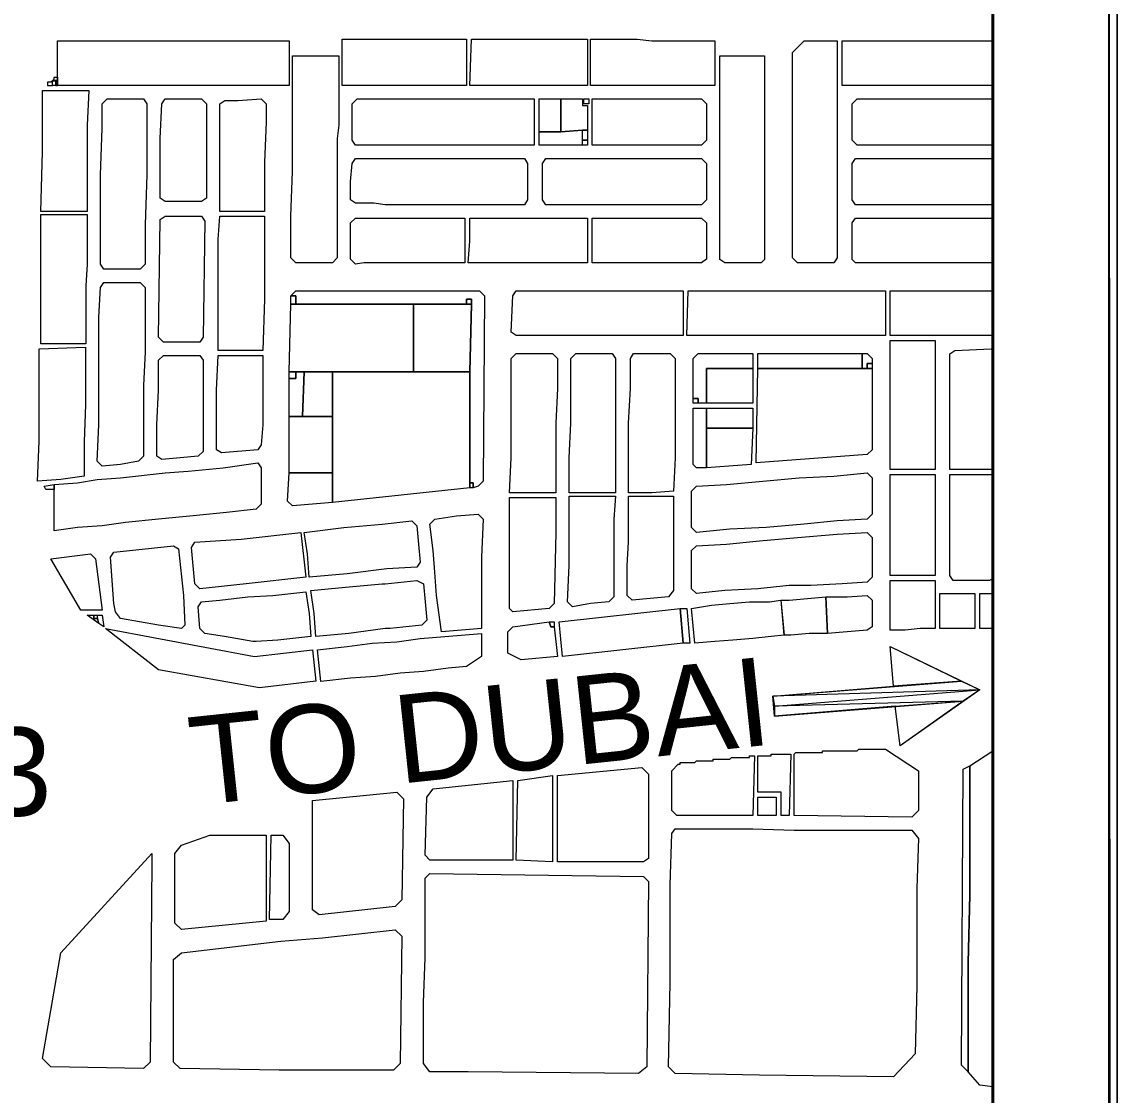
# Model space of a CAD drawing. Header units: inches. Extents: x -0.6 to 32.5, y 0.8 to 22.6.
# Drawn here: x 31.401 to 32.504, y 20.154 to 21.235 of the extents above; entities that cross this region are included whole.
import ezdxf

# ---------------------------------------------------------------- set-up
doc = ezdxf.new("R2010")
doc.units = ezdxf.units.IN
doc.header["$MEASUREMENT"] = 0
doc.layers.add('PDF_Geometry', color=7, linetype='Continuous', true_color=0xa5a5a5)
doc.layers.add('PDF_Text', color=7, linetype='Continuous')
doc.styles.add('PDF Arial', font='arial.ttf')

msp = doc.modelspace()

# ---------------------------------------------------------------- linework, layer by layer
at = {"layer": 'PDF_Geometry', "color": 7, "lineweight": 0}
for points in [[(32.5039, 22.5872), (32.4955, 22.5872), (32.5039, 0.7839), (32.5039, 22.5872)], [(32.4955, 22.5872), (32.5039, 0.7839), (32.4955, 0.7839), (32.4955, 22.5872)], [(32.4956, 0.7872), (32.5039, 0.7789), (32.4956, 22.5872), (32.4956, 0.7872)], [(32.5039, 0.7789), (32.4956, 22.5872), (32.5039, 22.5872), (32.5039, 0.7789)], [(32.3789, 22.3439), (32.3789, 18.4039), (27.9105, 18.4039), (27.9105, 22.3439), (32.3789, 22.3439)], [(31.4772, 21.2155), (31.5289, 21.2155), (31.6006, 21.2155), (31.6706, 21.2155), (31.6706, 21.1706), (31.6006, 21.1706), (31.5289, 21.1706), (31.4772, 21.1706), (31.4372, 21.1706), (31.4372, 21.1755), (31.4372, 21.2155), (31.4772, 21.2155)], [(31.7472, 21.2172), (31.7889, 21.2172), (31.8239, 21.2172), (31.8356, 21.2172), (31.8489, 21.2172), (31.8489, 21.1939), (31.8489, 21.1706), (31.8356, 21.1706), (31.8239, 21.1706), (31.7556, 21.1706), (31.7472, 21.1706), (31.7239, 21.1706), (31.7239, 21.2172), (31.7472, 21.2172)], [(31.8906, 21.2172), (31.9239, 21.2172), (31.9706, 21.2172), (31.9706, 21.1706), (31.9239, 21.1706), (31.8906, 21.1706), (31.8522, 21.1706), (31.8539, 21.2172), (31.8906, 21.2172)], [(32.0206, 21.2172), (32.0355, 21.2156), (32.0989, 21.2156), (32.0989, 21.1939), (32.0989, 21.1706), (32.0355, 21.1706), (32.0206, 21.1706), (31.9739, 21.1706), (31.9739, 21.2172), (32.0206, 21.2172)], [(32.1772, 21.1422), (32.1772, 21.2039), (32.1889, 21.2155), (32.2222, 21.2155), (32.2222, 21.1422), (32.2222, 21.1172), (32.2222, 21.0706), (32.2222, 21.0389), (32.2222, 20.9972), (32.2189, 20.9922), (32.1822, 20.9922), (32.1772, 20.9972), (32.1772, 21.0389), (32.1772, 21.0706), (32.1772, 21.1172), (32.1772, 21.1422)], [(32.3789, 21.1706), (32.2889, 21.1706), (32.2272, 21.1706), (32.2272, 21.2155), (32.2889, 21.2155), (32.3789, 21.2155)], [(31.6972, 21.2005), (31.7206, 21.2005), (31.7206, 21.1789), (31.7206, 21.1589), (31.7206, 21.1456), (31.7206, 21.1306), (31.7189, 21.1172), (31.7189, 21.1039), (31.7189, 21.0839), (31.7189, 21.0389), (31.7189, 21.0089), (31.7189, 20.9972), (31.7139, 20.9922), (31.6772, 20.9922), (31.6722, 20.9972), (31.6722, 21.0089), (31.6722, 21.0389), (31.6739, 21.0839), (31.6739, 21.1039), (31.6739, 21.1189), (31.6739, 21.1322), (31.6739, 21.1456), (31.6739, 21.1589), (31.6739, 21.1806), (31.6739, 21.2005), (31.6972, 21.2005)], [(32.1039, 21.1022), (32.1039, 21.2005), (32.1489, 21.2005), (32.1489, 21.1022), (32.1489, 21.0822), (32.1489, 21.0372), (32.1489, 20.9955), (32.1456, 20.9922), (32.1089, 20.9922), (32.1039, 20.9955), (32.1039, 21.0372), (32.1039, 21.0822), (32.1039, 21.1022)], [(31.4272, 21.1706), (31.4322, 21.1706), (31.4322, 21.1755), (31.4306, 21.1739), (31.4289, 21.1739), (31.4272, 21.1739), (31.4272, 21.1706)], [(31.4322, 21.1756), (31.4339, 21.1772), (31.4339, 21.1789), (31.4372, 21.1789), (31.4372, 21.1756), (31.4356, 21.1756), (31.4322, 21.1756)], [(31.4322, 21.1706), (31.4322, 21.1755), (31.4356, 21.1755), (31.4356, 21.1739), (31.4356, 21.1706), (31.4372, 21.1706), (31.4322, 21.1706)], [(31.4356, 21.1739), (31.4356, 21.1756), (31.4372, 21.1756), (31.4372, 21.1739), (31.4356, 21.1739)], [(31.4356, 21.1706), (31.4356, 21.1739), (31.4372, 21.1739), (31.4372, 21.1706), (31.4356, 21.1706)], [(31.4456, 21.1656), (31.4689, 21.1656), (31.4672, 21.1306), (31.4672, 21.0972), (31.4672, 21.0672), (31.4672, 21.0439), (31.4439, 21.0439), (31.4206, 21.0439), (31.4222, 21.1039), (31.4222, 21.1306), (31.4222, 21.1472), (31.4222, 21.1656), (31.4456, 21.1656)], [(31.4822, 21.1272), (31.4822, 21.1522), (31.4872, 21.1572), (31.5239, 21.1572), (31.5272, 21.1522), (31.5272, 21.1256), (31.5272, 21.0806), (31.5256, 21.0306), (31.5256, 20.9906), (31.5206, 20.9856), (31.5022, 20.9856), (31.4839, 20.9856), (31.4806, 20.9906), (31.4806, 21.0206), (31.4806, 21.0456), (31.4806, 21.0806), (31.4822, 21.1272)], [(31.5406, 21.1172), (31.5422, 21.1522), (31.5456, 21.1572), (31.5822, 21.1572), (31.5872, 21.1522), (31.5872, 21.1172), (31.5872, 21.0872), (31.5872, 21.0572), (31.5822, 21.0539), (31.5639, 21.0539), (31.5456, 21.0539), (31.5406, 21.0572), (31.5406, 21.0872), (31.5406, 21.1172)], [(31.6189, 21.1556), (31.6422, 21.1572), (31.6472, 21.1522), (31.6472, 21.1339), (31.6456, 21.0939), (31.6456, 21.0606), (31.6456, 21.0439), (31.6006, 21.0439), (31.6006, 21.0589), (31.6006, 21.0939), (31.6006, 21.1522), (31.6056, 21.1556), (31.6189, 21.1556)], [(31.7622, 21.1572), (31.7972, 21.1572), (31.8139, 21.1572), (31.8489, 21.1572), (31.8706, 21.1572), (31.8939, 21.1572), (31.9172, 21.1572), (31.9172, 21.1106), (31.8939, 21.1106), (31.8706, 21.1106), (31.8472, 21.1106), (31.7989, 21.1106), (31.7806, 21.1106), (31.7622, 21.1106), (31.7372, 21.1106), (31.7339, 21.1156), (31.7339, 21.1522), (31.7389, 21.1572), (31.7622, 21.1572)], [(31.9222, 21.1239), (31.9222, 21.1572), (31.9439, 21.1572), (31.9439, 21.1239), (31.9222, 21.1239)], [(31.9706, 21.1506), (31.9706, 21.1256), (31.9656, 21.1256), (31.9439, 21.1239), (31.9439, 21.1572), (31.9656, 21.1572), (31.9656, 21.1506), (31.9706, 21.1506)], [(31.9672, 21.1522), (31.9672, 21.1572), (31.9722, 21.1572), (31.9722, 21.1522), (31.9672, 21.1522)], [(32.0472, 21.1572), (32.0856, 21.1572), (32.0905, 21.1522), (32.0905, 21.1156), (32.0856, 21.1106), (32.0472, 21.1106), (31.9756, 21.1106), (31.9756, 21.1572), (32.0472, 21.1572)], [(32.3789, 21.1106), (32.3489, 21.1106), (32.3139, 21.1106), (32.2956, 21.1106), (32.2422, 21.1106), (32.2372, 21.1156), (32.2372, 21.1522), (32.2422, 21.1572), (32.2956, 21.1572), (32.3139, 21.1572), (32.3489, 21.1572), (32.3789, 21.1572)], [(31.9655, 21.1106), (31.9222, 21.1106), (31.9222, 21.1239), (31.9439, 21.1239), (31.9655, 21.1256), (31.9655, 21.1156), (31.9655, 21.1106)], [(31.9706, 21.1256), (31.9706, 21.1156), (31.9656, 21.1156), (31.9656, 21.1256), (31.9706, 21.1256)], [(31.9706, 21.1156), (31.9706, 21.1106), (31.9656, 21.1106), (31.9656, 21.1156), (31.9706, 21.1156)], [(31.7456, 21.0972), (31.7572, 21.0972), (31.7672, 21.0972), (31.7789, 21.0972), (31.8072, 21.0972), (31.8422, 21.0972), (31.8772, 21.0972), (31.9072, 21.0972), (31.9105, 21.0922), (31.9105, 21.0739), (31.9105, 21.0556), (31.9072, 21.0506), (31.8756, 21.0506), (31.8422, 21.0506), (31.8072, 21.0506), (31.7789, 21.0506), (31.7672, 21.0506), (31.7556, 21.0522), (31.7439, 21.0522), (31.7372, 21.0522), (31.7322, 21.0556), (31.7322, 21.0739), (31.7339, 21.0922), (31.7372, 21.0972), (31.7456, 21.0972)], [(31.9522, 21.0972), (31.9989, 21.0972), (32.0439, 21.0972), (32.0856, 21.0972), (32.0905, 21.0922), (32.0905, 21.0556), (32.0856, 21.0506), (32.0439, 21.0506), (31.9989, 21.0506), (31.9522, 21.0506), (31.9289, 21.0506), (31.9256, 21.0556), (31.9256, 21.0922), (31.9289, 21.0972), (31.9522, 21.0972)], [(32.3789, 21.0506), (32.3555, 21.0506), (32.2956, 21.0506), (32.2406, 21.0506), (32.2372, 21.0556), (32.2372, 21.0922), (32.2406, 21.0972), (32.2956, 21.0972), (32.3555, 21.0972), (32.3789, 21.0972)], [(31.4439, 21.0406), (31.4672, 21.0406), (31.4672, 21.0139), (31.4672, 20.9906), (31.4656, 20.9689), (31.4656, 20.9456), (31.4656, 20.9106), (31.4422, 20.9106), (31.4206, 20.9106), (31.4206, 20.9456), (31.4206, 20.9689), (31.4206, 20.9906), (31.4206, 21.0139), (31.4206, 21.0406), (31.4439, 21.0406)], [(31.5606, 21.0389), (31.5655, 21.0389), (31.5822, 21.0389), (31.5856, 21.0339), (31.5839, 20.9172), (31.5805, 20.9122), (31.5439, 20.9122), (31.5389, 20.9172), (31.5406, 21.0356), (31.5456, 21.0389), (31.5606, 21.0389)], [(31.6006, 21.0389), (31.6222, 21.0389), (31.6456, 21.0389), (31.6456, 20.9939), (31.6456, 20.9556), (31.6439, 20.9039), (31.6205, 20.9039), (31.5989, 20.9039), (31.5989, 20.9556), (31.5989, 20.9939), (31.5989, 21.0156), (31.6006, 21.0389)], [(31.7456, 21.0372), (31.7572, 21.0372), (31.7706, 21.0372), (31.7822, 21.0372), (31.8189, 21.0372), (31.8472, 21.0372), (31.8472, 21.0206), (31.8472, 20.9922), (31.8189, 20.9922), (31.7806, 20.9922), (31.7689, 20.9922), (31.7572, 20.9922), (31.7456, 20.9922), (31.7372, 20.9906), (31.7322, 20.9956), (31.7322, 21.0156), (31.7322, 21.0322), (31.7372, 21.0372), (31.7456, 21.0372)], [(31.8739, 21.0372), (31.9022, 21.0372), (31.9372, 21.0372), (31.9706, 21.0372), (31.9706, 21.0139), (31.9706, 20.9922), (31.9239, 20.9922), (31.9022, 20.9922), (31.8739, 20.9922), (31.8506, 20.9922), (31.8522, 21.0139), (31.8522, 21.0372), (31.8739, 21.0372)], [(31.9989, 21.0372), (32.0439, 21.0372), (32.0856, 21.0372), (32.0906, 21.0322), (32.0906, 20.9956), (32.0856, 20.9922), (32.0439, 20.9922), (31.9989, 20.9922), (31.9756, 20.9922), (31.9756, 21.0372), (31.9989, 21.0372)], [(32.3789, 20.9922), (32.3689, 20.9922), (32.3322, 20.9922), (32.2939, 20.9922), (32.2589, 20.9922), (32.2406, 20.9922), (32.2372, 20.9955), (32.2372, 21.0322), (32.2406, 21.0372), (32.2589, 21.0372), (32.2939, 21.0372), (32.3322, 21.0372), (32.3689, 21.0372), (32.3789, 21.0372)], [(31.5256, 20.9672), (31.5256, 20.9372), (31.5256, 20.9022), (31.5239, 20.8689), (31.5239, 20.8289), (31.5239, 20.7972), (31.5189, 20.7922), (31.5006, 20.7889), (31.4822, 20.7872), (31.4772, 20.7922), (31.4789, 20.8289), (31.4789, 20.8689), (31.4789, 20.9022), (31.4789, 20.9372), (31.4806, 20.9672), (31.4839, 20.9722), (31.5022, 20.9722), (31.5206, 20.9722), (31.5256, 20.9672)], [(31.8522, 20.7706), (31.8522, 20.8822), (31.8539, 20.9505), (31.8539, 20.9555), (31.8489, 20.9555), (31.8489, 20.9505), (31.7956, 20.9505), (31.6772, 20.9505), (31.6772, 20.9589), (31.6722, 20.9589), (31.6772, 20.9639), (31.8622, 20.9639), (31.8672, 20.9589), (31.8656, 20.7722), (31.8606, 20.7672), (31.8555, 20.7656), (31.8555, 20.7706), (31.8522, 20.7706)], [(31.6722, 20.9505), (31.6722, 20.9589), (31.6772, 20.9589), (31.6772, 20.9505), (31.6722, 20.9505)], [(31.9206, 20.9639), (31.9639, 20.9639), (31.9989, 20.9639), (32.0206, 20.9639), (32.0672, 20.9639), (32.0672, 20.9405), (32.0672, 20.9189), (32.0206, 20.9189), (31.9972, 20.9189), (31.9639, 20.9189), (31.9206, 20.9189), (31.8989, 20.9189), (31.8939, 20.9222), (31.8956, 20.9589), (31.8989, 20.9639), (31.9206, 20.9639)], [(32.1172, 20.9639), (32.1522, 20.9639), (32.1905, 20.9639), (32.2372, 20.9639), (32.2706, 20.9639), (32.2706, 20.9405), (32.2706, 20.9189), (32.2372, 20.9189), (32.1905, 20.9189), (32.1505, 20.9189), (32.1172, 20.9189), (32.0706, 20.9189), (32.0722, 20.9639), (32.1172, 20.9639)], [(32.3789, 20.9189), (32.3689, 20.9189), (32.3222, 20.9189), (32.3005, 20.9189), (32.2989, 20.9189), (32.2756, 20.9189), (32.2756, 20.9589), (32.2756, 20.9639), (32.2806, 20.9639), (32.2989, 20.9639), (32.3005, 20.9639), (32.3222, 20.9639), (32.3689, 20.9639), (32.3789, 20.9639)], [(31.7139, 20.8822), (31.6856, 20.8822), (31.6706, 20.8822), (31.6722, 20.9505), (31.6772, 20.9505), (31.7956, 20.9505), (31.7956, 20.8822), (31.7139, 20.8822)], [(31.8522, 20.8822), (31.7956, 20.8822), (31.7956, 20.9505), (31.8489, 20.9505), (31.8539, 20.9505), (31.8522, 20.8822)], [(31.8489, 20.9505), (31.8489, 20.9555), (31.8539, 20.9555), (31.8539, 20.9505), (31.8489, 20.9505)], [(31.4189, 20.8839), (31.4189, 20.9056), (31.4655, 20.9072), (31.4655, 20.8839), (31.4655, 20.8489), (31.4639, 20.8122), (31.4639, 20.7772), (31.4406, 20.7739), (31.4172, 20.7722), (31.4189, 20.8122), (31.4189, 20.8489), (31.4189, 20.8839)], [(32.2989, 20.9139), (32.3206, 20.9139), (32.3206, 20.8789), (32.3206, 20.8439), (32.3206, 20.8072), (32.3206, 20.7839), (32.2989, 20.7839), (32.2755, 20.7839), (32.2755, 20.8072), (32.2755, 20.8456), (32.2755, 20.8789), (32.2755, 20.9139), (32.2989, 20.9139)], [(32.3789, 20.7839), (32.3572, 20.7839), (32.3356, 20.7839), (32.3356, 20.8189), (32.3356, 20.8356), (32.3356, 20.8705), (32.3356, 20.9005), (32.3405, 20.9039), (32.3772, 20.9056), (32.3789, 20.9022)], [(31.5622, 20.8989), (31.5805, 20.8989), (31.5839, 20.8939), (31.5839, 20.8639), (31.5839, 20.8322), (31.5839, 20.8022), (31.5789, 20.7972), (31.5606, 20.7956), (31.5422, 20.7939), (31.5372, 20.7972), (31.5372, 20.8289), (31.5389, 20.8639), (31.5389, 20.8939), (31.5439, 20.8989), (31.5622, 20.8989)], [(31.6206, 20.8989), (31.6439, 20.8989), (31.6439, 20.8639), (31.6439, 20.8289), (31.6422, 20.8089), (31.6389, 20.8039), (31.6022, 20.8006), (31.5972, 20.8039), (31.5972, 20.8289), (31.5972, 20.8639), (31.5989, 20.8989), (31.6206, 20.8989)], [(31.9172, 20.9006), (31.9356, 20.9006), (31.9406, 20.8956), (31.9406, 20.8656), (31.9389, 20.8306), (31.9389, 20.7956), (31.9389, 20.7606), (31.9156, 20.7606), (31.8922, 20.7606), (31.8939, 20.7956), (31.8939, 20.8306), (31.8939, 20.8656), (31.8939, 20.8956), (31.8989, 20.9006), (31.9172, 20.9006)], [(31.9772, 20.9006), (31.9955, 20.9006), (31.9989, 20.8956), (31.9989, 20.8656), (31.9989, 20.8306), (31.9989, 20.7956), (31.9989, 20.7606), (31.9756, 20.7606), (31.9522, 20.7606), (31.9522, 20.7956), (31.9539, 20.8306), (31.9539, 20.8656), (31.9539, 20.8956), (31.9589, 20.9006), (31.9772, 20.9006)], [(32.0355, 20.9006), (32.0539, 20.9006), (32.0589, 20.8956), (32.0589, 20.8656), (32.0589, 20.8306), (32.0589, 20.7956), (32.0572, 20.7622), (32.0355, 20.7606), (32.0122, 20.7606), (32.0122, 20.7956), (32.0122, 20.8306), (32.0139, 20.8656), (32.0139, 20.8956), (32.0172, 20.9006), (32.0355, 20.9006)], [(32.1372, 20.8856), (32.0906, 20.8856), (32.0906, 20.8506), (32.0822, 20.8506), (32.0822, 20.8556), (32.0772, 20.8556), (32.0772, 20.8956), (32.0822, 20.9006), (32.1372, 20.9006), (32.1372, 20.8856)], [(32.2472, 20.8906), (32.2472, 20.8856), (32.2439, 20.8856), (32.1422, 20.8856), (32.1422, 20.9006), (32.2472, 20.9006), (32.2472, 20.8906)], [(32.2522, 20.8856), (32.2472, 20.8856), (32.2472, 20.8906), (32.2472, 20.9006), (32.2522, 20.9006), (32.2572, 20.8956), (32.2572, 20.8906), (32.2522, 20.8906), (32.2522, 20.8856)], [(31.6772, 20.8822), (31.6772, 20.8756), (31.6706, 20.8756), (31.6706, 20.8822), (31.6772, 20.8822)], [(31.6772, 20.8822), (31.6856, 20.8822), (31.6839, 20.8372), (31.6706, 20.8372), (31.6706, 20.8756), (31.6772, 20.8756), (31.6772, 20.8822)], [(31.7139, 20.8372), (31.6839, 20.8372), (31.6856, 20.8822), (31.7139, 20.8822), (31.7139, 20.8372)], [(31.8522, 20.7656), (31.7139, 20.7506), (31.7139, 20.7806), (31.7139, 20.8372), (31.7139, 20.8822), (31.7956, 20.8822), (31.8522, 20.8822), (31.8522, 20.7706), (31.8522, 20.7656)], [(32.1372, 20.8856), (32.1372, 20.8506), (32.0906, 20.8506), (32.0906, 20.8856), (32.1372, 20.8856)], [(32.2572, 20.8856), (32.2572, 20.8039), (32.2522, 20.7989), (32.1406, 20.7906), (32.1422, 20.8856), (32.2439, 20.8856), (32.2472, 20.8856), (32.2522, 20.8856), (32.2572, 20.8856)], [(32.2522, 20.8856), (32.2522, 20.8906), (32.2572, 20.8906), (32.2572, 20.8856), (32.2522, 20.8856)], [(32.0772, 20.8506), (32.0772, 20.8555), (32.0822, 20.8555), (32.0822, 20.8506), (32.0772, 20.8506)], [(32.0905, 20.7856), (32.0805, 20.7856), (32.0772, 20.7889), (32.0772, 20.8456), (32.0905, 20.8456), (32.0905, 20.7856)], [(32.0905, 20.8456), (32.1372, 20.8456), (32.1372, 20.8256), (32.1156, 20.8256), (32.0905, 20.8256), (32.0905, 20.8456)], [(31.7139, 20.7806), (31.6706, 20.7806), (31.6706, 20.8372), (31.6839, 20.8372), (31.7139, 20.8372), (31.7139, 20.7806)], [(32.0905, 20.8255), (32.1156, 20.8255), (32.1372, 20.8255), (32.1355, 20.7889), (32.0905, 20.7855), (32.0905, 20.8255)], [(31.4572, 20.7706), (31.4772, 20.7739), (31.5006, 20.7755), (31.5456, 20.7806), (31.5689, 20.7822), (31.6039, 20.7855), (31.6389, 20.7905), (31.6422, 20.7855), (31.6422, 20.7672), (31.6422, 20.7489), (31.6372, 20.7439), (31.6072, 20.7406), (31.5739, 20.7372), (31.5389, 20.7339), (31.5056, 20.7305), (31.4822, 20.7272), (31.4572, 20.7256), (31.4339, 20.7222), (31.4339, 20.7639), (31.4339, 20.7689), (31.4572, 20.7706)], [(31.7139, 20.7506), (31.6739, 20.7472), (31.6689, 20.7522), (31.6706, 20.7806), (31.7139, 20.7806), (31.7139, 20.7506)], [(32.1106, 20.7689), (32.1472, 20.7722), (32.1839, 20.7755), (32.2189, 20.7772), (32.2522, 20.7806), (32.2572, 20.7755), (32.2572, 20.7572), (32.2572, 20.7389), (32.2522, 20.7339), (32.2222, 20.7322), (32.1889, 20.7289), (32.1506, 20.7256), (32.1139, 20.7239), (32.0806, 20.7206), (32.0756, 20.7256), (32.0756, 20.7439), (32.0756, 20.7622), (32.0806, 20.7672), (32.1106, 20.7689)], [(32.2989, 20.7789), (32.3206, 20.7789), (32.3206, 20.7456), (32.3206, 20.7122), (32.3206, 20.6772), (32.2989, 20.6772), (32.2755, 20.6772), (32.2755, 20.7122), (32.2755, 20.7456), (32.2755, 20.7789), (32.2989, 20.7789)], [(32.3789, 20.6739), (32.3756, 20.6722), (32.3572, 20.6722), (32.3389, 20.6722), (32.3356, 20.6772), (32.3356, 20.7089), (32.3356, 20.7455), (32.3356, 20.7789), (32.3572, 20.7789), (32.3789, 20.7789)], [(31.4339, 20.7639), (31.4255, 20.7639), (31.4239, 20.7672), (31.4339, 20.7689), (31.4339, 20.7639)], [(31.8522, 20.7656), (31.8522, 20.7706), (31.8555, 20.7706), (31.8555, 20.7656), (31.8522, 20.7656)], [(31.9156, 20.7556), (31.9389, 20.7556), (31.9389, 20.7205), (31.9372, 20.6489), (31.9322, 20.6439), (31.8956, 20.6406), (31.8922, 20.6439), (31.8922, 20.7205), (31.8922, 20.7556), (31.9156, 20.7556)], [(31.9522, 20.7272), (31.9522, 20.7572), (31.9989, 20.7572), (31.9972, 20.7339), (31.9972, 20.7106), (31.9972, 20.6856), (31.9972, 20.6556), (31.9922, 20.6505), (31.9739, 20.6489), (31.9555, 20.6456), (31.9506, 20.6505), (31.9522, 20.6872), (31.9522, 20.7272)], [(32.0122, 20.7572), (32.0356, 20.7572), (32.0572, 20.7572), (32.0572, 20.7222), (32.0572, 20.6922), (32.0572, 20.6622), (32.0522, 20.6556), (32.0339, 20.6539), (32.0156, 20.6522), (32.0106, 20.6572), (32.0106, 20.6872), (32.0122, 20.7106), (32.0122, 20.7339), (32.0122, 20.7572)], [(31.8389, 20.7372), (31.8606, 20.7389), (31.8656, 20.7339), (31.8639, 20.6956), (31.8639, 20.6622), (31.8639, 20.6239), (31.8439, 20.6222), (31.8239, 20.6206), (31.8189, 20.6572), (31.8172, 20.6806), (31.8155, 20.7022), (31.8122, 20.7289), (31.8172, 20.7339), (31.8389, 20.7372)], [(31.7256, 20.7256), (31.7639, 20.7289), (31.7939, 20.7322), (31.7989, 20.7272), (31.8005, 20.7089), (31.8022, 20.6905), (31.7989, 20.6856), (31.7689, 20.6839), (31.7289, 20.6789), (31.6905, 20.6755), (31.6889, 20.6989), (31.6856, 20.7206), (31.7256, 20.7256)], [(31.6222, 20.7139), (31.6822, 20.7205), (31.6872, 20.6755), (31.6272, 20.6689), (31.5806, 20.6639), (31.5756, 20.6689), (31.5722, 20.7055), (31.5756, 20.7106), (31.6222, 20.7139)], [(32.1106, 20.7089), (32.1439, 20.7122), (32.1822, 20.7155), (32.2222, 20.7189), (32.2522, 20.7206), (32.2572, 20.7155), (32.2572, 20.6972), (32.2572, 20.6756), (32.2522, 20.6706), (32.2272, 20.6689), (32.1956, 20.6672), (32.1739, 20.6672), (32.1422, 20.6639), (32.1089, 20.6622), (32.0806, 20.6589), (32.0756, 20.6639), (32.0756, 20.6839), (32.0756, 20.7022), (32.0806, 20.7072), (32.1106, 20.7089)], [(31.4939, 20.6489), (31.4906, 20.6956), (31.4939, 20.7006), (31.5539, 20.7072), (31.5589, 20.7039), (31.5639, 20.6572), (31.5655, 20.6272), (31.5622, 20.6239), (31.5389, 20.6272), (31.5005, 20.6339), (31.4956, 20.6406), (31.4939, 20.6489)], [(31.4822, 20.6422), (31.4606, 20.6422), (31.4306, 20.6939), (31.4706, 20.6989), (31.4756, 20.6939), (31.4822, 20.6422)], [(31.7272, 20.6656), (31.7639, 20.6689), (31.7672, 20.6689), (31.7989, 20.6722), (31.8056, 20.6689), (31.8072, 20.6506), (31.8089, 20.6322), (31.8039, 20.6272), (31.7722, 20.6239), (31.7672, 20.6239), (31.7305, 20.6189), (31.6972, 20.6156), (31.6956, 20.6389), (31.6922, 20.6622), (31.7272, 20.6656)], [(32.2756, 20.6572), (32.2756, 20.6722), (32.3172, 20.6722), (32.3206, 20.6722), (32.3206, 20.6689), (32.3206, 20.6572), (32.3206, 20.6239), (32.3056, 20.6239), (32.2906, 20.6222), (32.2756, 20.6222), (32.2756, 20.6572)], [(31.6006, 20.6522), (31.6289, 20.6556), (31.6539, 20.6572), (31.6872, 20.6606), (31.6905, 20.6389), (31.6922, 20.6156), (31.6589, 20.6122), (31.6372, 20.6106), (31.6339, 20.6106), (31.6055, 20.6156), (31.5856, 20.6189), (31.5806, 20.6239), (31.5789, 20.6456), (31.5822, 20.6506), (31.6006, 20.6522)], [(32.0756, 20.6439), (32.0955, 20.6472), (32.1139, 20.6489), (32.1339, 20.6505), (32.1539, 20.6505), (32.1655, 20.6522), (32.1689, 20.6172), (32.1556, 20.6156), (32.1372, 20.6139), (32.1172, 20.6122), (32.0989, 20.6106), (32.0789, 20.6089), (32.0756, 20.6439)], [(32.1656, 20.6522), (32.1739, 20.6522), (32.1922, 20.6539), (32.2106, 20.6556), (32.2122, 20.6189), (32.1939, 20.6189), (32.1756, 20.6172), (32.1689, 20.6172), (32.1656, 20.6522)], [(32.2106, 20.6556), (32.2322, 20.6556), (32.2522, 20.6572), (32.2572, 20.6522), (32.2572, 20.6256), (32.2522, 20.6222), (32.2322, 20.6205), (32.2122, 20.6189), (32.2106, 20.6556)], [(32.3256, 20.6589), (32.3606, 20.6589), (32.3606, 20.6239), (32.3455, 20.6239), (32.3256, 20.6239), (32.3256, 20.6589)], [(32.3789, 20.6239), (32.3656, 20.6239), (32.3656, 20.6589), (32.3789, 20.6589)], [(32.0672, 20.6089), (31.9456, 20.5956), (31.9422, 20.6306), (32.0639, 20.6439), (32.0672, 20.6089)], [(32.0739, 20.6089), (32.0672, 20.6089), (32.0639, 20.6439), (32.0706, 20.6439), (32.0739, 20.6089)], [(31.4672, 20.6372), (31.4739, 20.6372), (31.4739, 20.6339), (31.4772, 20.6339), (31.4789, 20.6289), (31.4672, 20.6372)], [(31.4739, 20.6339), (31.4739, 20.6372), (31.4772, 20.6372), (31.4772, 20.6339), (31.4739, 20.6339)], [(31.4822, 20.6372), (31.4839, 20.6256), (31.4789, 20.6289), (31.4772, 20.6372), (31.4822, 20.6372)], [(31.9372, 20.6256), (31.9405, 20.5956), (31.9039, 20.5922), (31.8906, 20.5989), (31.8906, 20.6206), (31.8956, 20.6256), (31.9322, 20.6306), (31.9339, 20.6256), (31.9372, 20.6256)], [(31.9372, 20.6256), (31.9339, 20.6256), (31.9322, 20.6306), (31.9372, 20.6306), (31.9372, 20.6256)], [(31.6972, 20.5706), (31.6406, 20.5639), (31.5389, 20.5822), (31.4856, 20.6239), (31.6356, 20.5956), (31.6939, 20.6022), (31.6972, 20.5706)], [(31.7289, 20.6056), (31.7539, 20.6089), (31.7789, 20.6105), (31.8022, 20.6139), (31.8272, 20.6156), (31.8639, 20.6189), (31.8639, 20.5956), (31.8489, 20.5856), (31.8305, 20.5839), (31.8056, 20.5805), (31.7822, 20.5789), (31.7572, 20.5755), (31.7322, 20.5739), (31.7022, 20.5705), (31.6989, 20.6022), (31.7289, 20.6056)], [(32.3472, 20.5706), (32.2789, 20.5656), (32.2756, 20.6056), (32.3472, 20.5706)], [(32.3656, 20.5622), (32.1572, 20.5556), (32.3472, 20.5706), (32.3656, 20.5622)], [(32.1589, 20.5456), (32.3656, 20.5622), (32.1572, 20.5556), (32.1589, 20.5456)], [(32.3489, 20.5506), (32.1589, 20.5456), (32.3656, 20.5622), (32.3489, 20.5506)], [(32.1589, 20.5356), (32.3489, 20.5506), (32.1589, 20.5456), (32.1589, 20.5356)], [(32.2855, 20.5056), (32.2806, 20.5456), (32.3489, 20.5505), (32.2855, 20.5056)], [(32.1756, 20.4972), (32.1739, 20.4356), (32.1656, 20.4356), (32.1656, 20.4589), (32.1422, 20.4589), (32.1422, 20.4956), (32.1439, 20.4956), (32.1456, 20.4956), (32.1472, 20.4956), (32.1489, 20.4956), (32.1505, 20.4956), (32.1522, 20.4956), (32.1539, 20.4956), (32.1556, 20.4956), (32.1556, 20.4972), (32.1572, 20.4972), (32.1589, 20.4972), (32.1605, 20.4972), (32.1622, 20.4972), (32.1639, 20.4972), (32.1656, 20.4972), (32.1672, 20.4972), (32.1689, 20.4972), (32.1706, 20.4972), (32.1722, 20.4972), (32.1739, 20.4972), (32.1756, 20.4972)], [(32.3039, 20.4806), (32.3039, 20.4406), (32.2972, 20.4339), (32.1789, 20.4356), (32.1789, 20.4972), (32.1806, 20.4989), (32.1822, 20.4989), (32.1839, 20.4989), (32.1856, 20.4989), (32.1872, 20.4989), (32.1889, 20.4989), (32.1906, 20.4989), (32.1922, 20.4989), (32.1939, 20.4989), (32.1956, 20.4989), (32.1972, 20.4989), (32.1989, 20.4989), (32.2006, 20.4989), (32.2022, 20.4989), (32.2039, 20.4989), (32.2056, 20.4989), (32.2072, 20.4989), (32.2072, 20.5005), (32.2089, 20.5005), (32.2106, 20.5005), (32.2122, 20.5005), (32.2139, 20.5005), (32.2156, 20.5005), (32.2172, 20.5005), (32.2189, 20.5005), (32.2206, 20.5005), (32.2222, 20.5005), (32.2239, 20.5005), (32.2256, 20.5005), (32.2272, 20.5005), (32.2289, 20.5005), (32.2306, 20.5005), (32.2322, 20.5005), (32.2339, 20.5005), (32.2356, 20.5005), (32.2372, 20.5005), (32.2389, 20.5005), (32.2406, 20.5005), (32.2422, 20.5005), (32.2439, 20.5022), (32.2456, 20.5022), (32.2472, 20.5022), (32.2489, 20.5022), (32.2506, 20.5022), (32.2522, 20.5022), (32.2539, 20.5022), (32.2556, 20.5022), (32.2572, 20.5022), (32.2589, 20.5022), (32.2606, 20.5022), (32.2622, 20.5022), (32.2639, 20.5022), (32.2656, 20.5022), (32.2672, 20.5022), (32.2689, 20.5022), (32.2706, 20.5022), (32.3039, 20.4806)], [(32.3789, 20.1622), (32.3656, 20.1639), (32.3539, 20.1772), (32.3539, 20.2122), (32.3539, 20.2489), (32.3539, 20.2872), (32.3555, 20.3556), (32.3555, 20.4122), (32.3555, 20.4856), (32.3789, 20.5006)], [(32.1389, 20.4956), (32.1372, 20.4356), (32.0606, 20.4356), (32.0556, 20.4406), (32.0556, 20.4806), (32.0622, 20.4872), (32.0639, 20.4872), (32.0639, 20.4889), (32.0656, 20.4889), (32.0672, 20.4889), (32.0689, 20.4889), (32.0706, 20.4889), (32.0722, 20.4889), (32.0739, 20.4889), (32.0756, 20.4889), (32.0772, 20.4889), (32.0789, 20.4889), (32.0806, 20.4906), (32.0822, 20.4906), (32.0839, 20.4906), (32.0856, 20.4906), (32.0872, 20.4906), (32.0889, 20.4906), (32.0906, 20.4906), (32.0922, 20.4906), (32.0939, 20.4906), (32.0956, 20.4906), (32.0972, 20.4906), (32.0972, 20.4922), (32.0989, 20.4922), (32.1006, 20.4922), (32.1022, 20.4922), (32.1039, 20.4922), (32.1056, 20.4922), (32.1072, 20.4922), (32.1089, 20.4922), (32.1106, 20.4922), (32.1122, 20.4922), (32.1139, 20.4922), (32.1156, 20.4939), (32.1172, 20.4939), (32.1189, 20.4939), (32.1206, 20.4939), (32.1222, 20.4939), (32.1239, 20.4939), (32.1256, 20.4939), (32.1272, 20.4939), (32.1289, 20.4939), (32.1306, 20.4939), (32.1322, 20.4939), (32.1339, 20.4939), (32.1339, 20.4956), (32.1356, 20.4956), (32.1372, 20.4956), (32.1389, 20.4956)], [(32.3472, 20.1839), (32.3489, 20.4822), (32.3556, 20.4856), (32.3556, 20.4122), (32.3556, 20.3555), (32.3539, 20.2872), (32.3539, 20.2489), (32.3539, 20.2122), (32.3539, 20.1772), (32.3472, 20.1839)], [(32.3472, 20.1839), (32.3489, 20.4822), (32.3556, 20.4856), (32.3556, 20.4122), (32.3556, 20.3555), (32.3539, 20.2872), (32.3539, 20.2489), (32.3539, 20.2122), (32.3539, 20.1772), (32.3472, 20.1839)], [(31.9356, 20.4756), (31.9356, 20.3889), (31.8989, 20.3906), (31.9005, 20.4706), (31.9356, 20.4756)], [(32.0256, 20.4839), (32.0322, 20.4772), (32.0322, 20.3922), (32.0272, 20.3889), (31.9406, 20.3889), (31.9406, 20.4756), (32.0256, 20.4839)], [(31.8956, 20.4706), (31.8956, 20.3906), (31.8122, 20.3906), (31.8072, 20.3956), (31.8089, 20.4539), (31.8155, 20.4622), (31.8956, 20.4706)], [(31.7855, 20.4522), (31.7839, 20.3506), (31.7772, 20.3439), (31.7006, 20.3356), (31.6939, 20.3406), (31.6939, 20.4372), (31.6939, 20.4506), (31.7789, 20.4589), (31.7855, 20.4522)], [(32.1606, 20.4539), (32.1606, 20.4356), (32.1422, 20.4356), (32.1422, 20.4539), (32.1606, 20.4539)], [(32.2972, 20.4206), (32.3039, 20.4122), (32.3022, 20.3622), (32.3022, 20.2639), (32.3005, 20.1956), (32.2789, 20.1722), (32.1439, 20.1739), (32.0589, 20.1755), (32.0522, 20.1822), (32.0539, 20.2672), (32.0539, 20.3656), (32.0556, 20.4172), (32.0589, 20.4222), (32.1372, 20.4222), (32.1789, 20.4206), (32.2205, 20.4206), (32.2972, 20.4206)], [(31.6472, 20.4156), (31.6472, 20.3289), (31.5622, 20.3206), (31.5555, 20.3272), (31.5555, 20.3972), (31.5622, 20.4056), (31.5905, 20.4156), (31.6472, 20.4156)], [(31.6639, 20.4156), (31.6706, 20.4072), (31.6706, 20.3389), (31.6639, 20.3306), (31.6506, 20.3306), (31.6522, 20.4156), (31.6639, 20.4156)], [(31.5322, 20.3972), (31.5322, 20.3889), (31.5306, 20.1872), (31.5239, 20.1806), (31.4306, 20.1822), (31.4222, 20.1906), (31.4405, 20.2972), (31.5322, 20.3972)], [(32.0272, 20.3739), (32.0322, 20.3689), (32.0306, 20.1822), (32.0222, 20.1756), (31.8506, 20.1772), (31.8122, 20.1772), (31.8056, 20.1856), (31.8056, 20.2472), (31.8072, 20.2922), (31.8072, 20.3722), (31.8122, 20.3772), (32.0272, 20.3739)], [(31.7839, 20.3139), (31.7822, 20.1856), (31.7755, 20.1789), (31.6605, 20.1789), (31.5606, 20.1806), (31.5539, 20.1872), (31.5539, 20.2906), (31.5622, 20.2972), (31.6622, 20.3089), (31.7039, 20.3122), (31.7772, 20.3205), (31.7839, 20.3139)]]:
    msp.add_lwpolyline(points, dxfattribs=at)
at = {"layer": 'PDF_Geometry', "color": 7, "lineweight": 40}
msp.add_lwpolyline([(32.3789, 22.3439), (32.3789, 18.4039), (27.9105, 18.4039), (27.9105, 22.3439), (32.3789, 22.3439)], dxfattribs=at)
at = {"layer": 'PDF_Geometry', "color": 7, "lineweight": 25}
msp.add_lwpolyline([(27.9106, 22.3439), (27.9106, 1.0256), (32.3789, 1.0256), (32.3789, 22.3439), (27.9106, 22.3439)], dxfattribs=at)
at = {"layer": 'PDF_Geometry', "color": 7, "lineweight": 13}
msp.add_lwpolyline([(32.1572, 20.5556), (32.1589, 20.5356), (32.1572, 20.5556), (32.2789, 20.5656), (32.2756, 20.6056), (32.3656, 20.5622), (32.2855, 20.5056), (32.2806, 20.5456), (32.1589, 20.5356)], dxfattribs=at)

# ---------------------------------------------------------------- texts
at = {"layer": 'PDF_Text', "insert": (31.5753, 20.4443), "char_height": 0.088825, "attachment_point": 7, "rotation": 6.0368, "style": 'PDF Arial'}
msp.add_mtext('\\W1.000861;TO DUBAI', dxfattribs=at)
at = {"layer": 'PDF_Text', "insert": (31.1971, 20.434), "char_height": 0.088825, "attachment_point": 7, "style": 'PDF Arial'}
msp.add_mtext('\\W1.000580;IC-3', dxfattribs=at)

doc.saveas('drawing.dxf')
